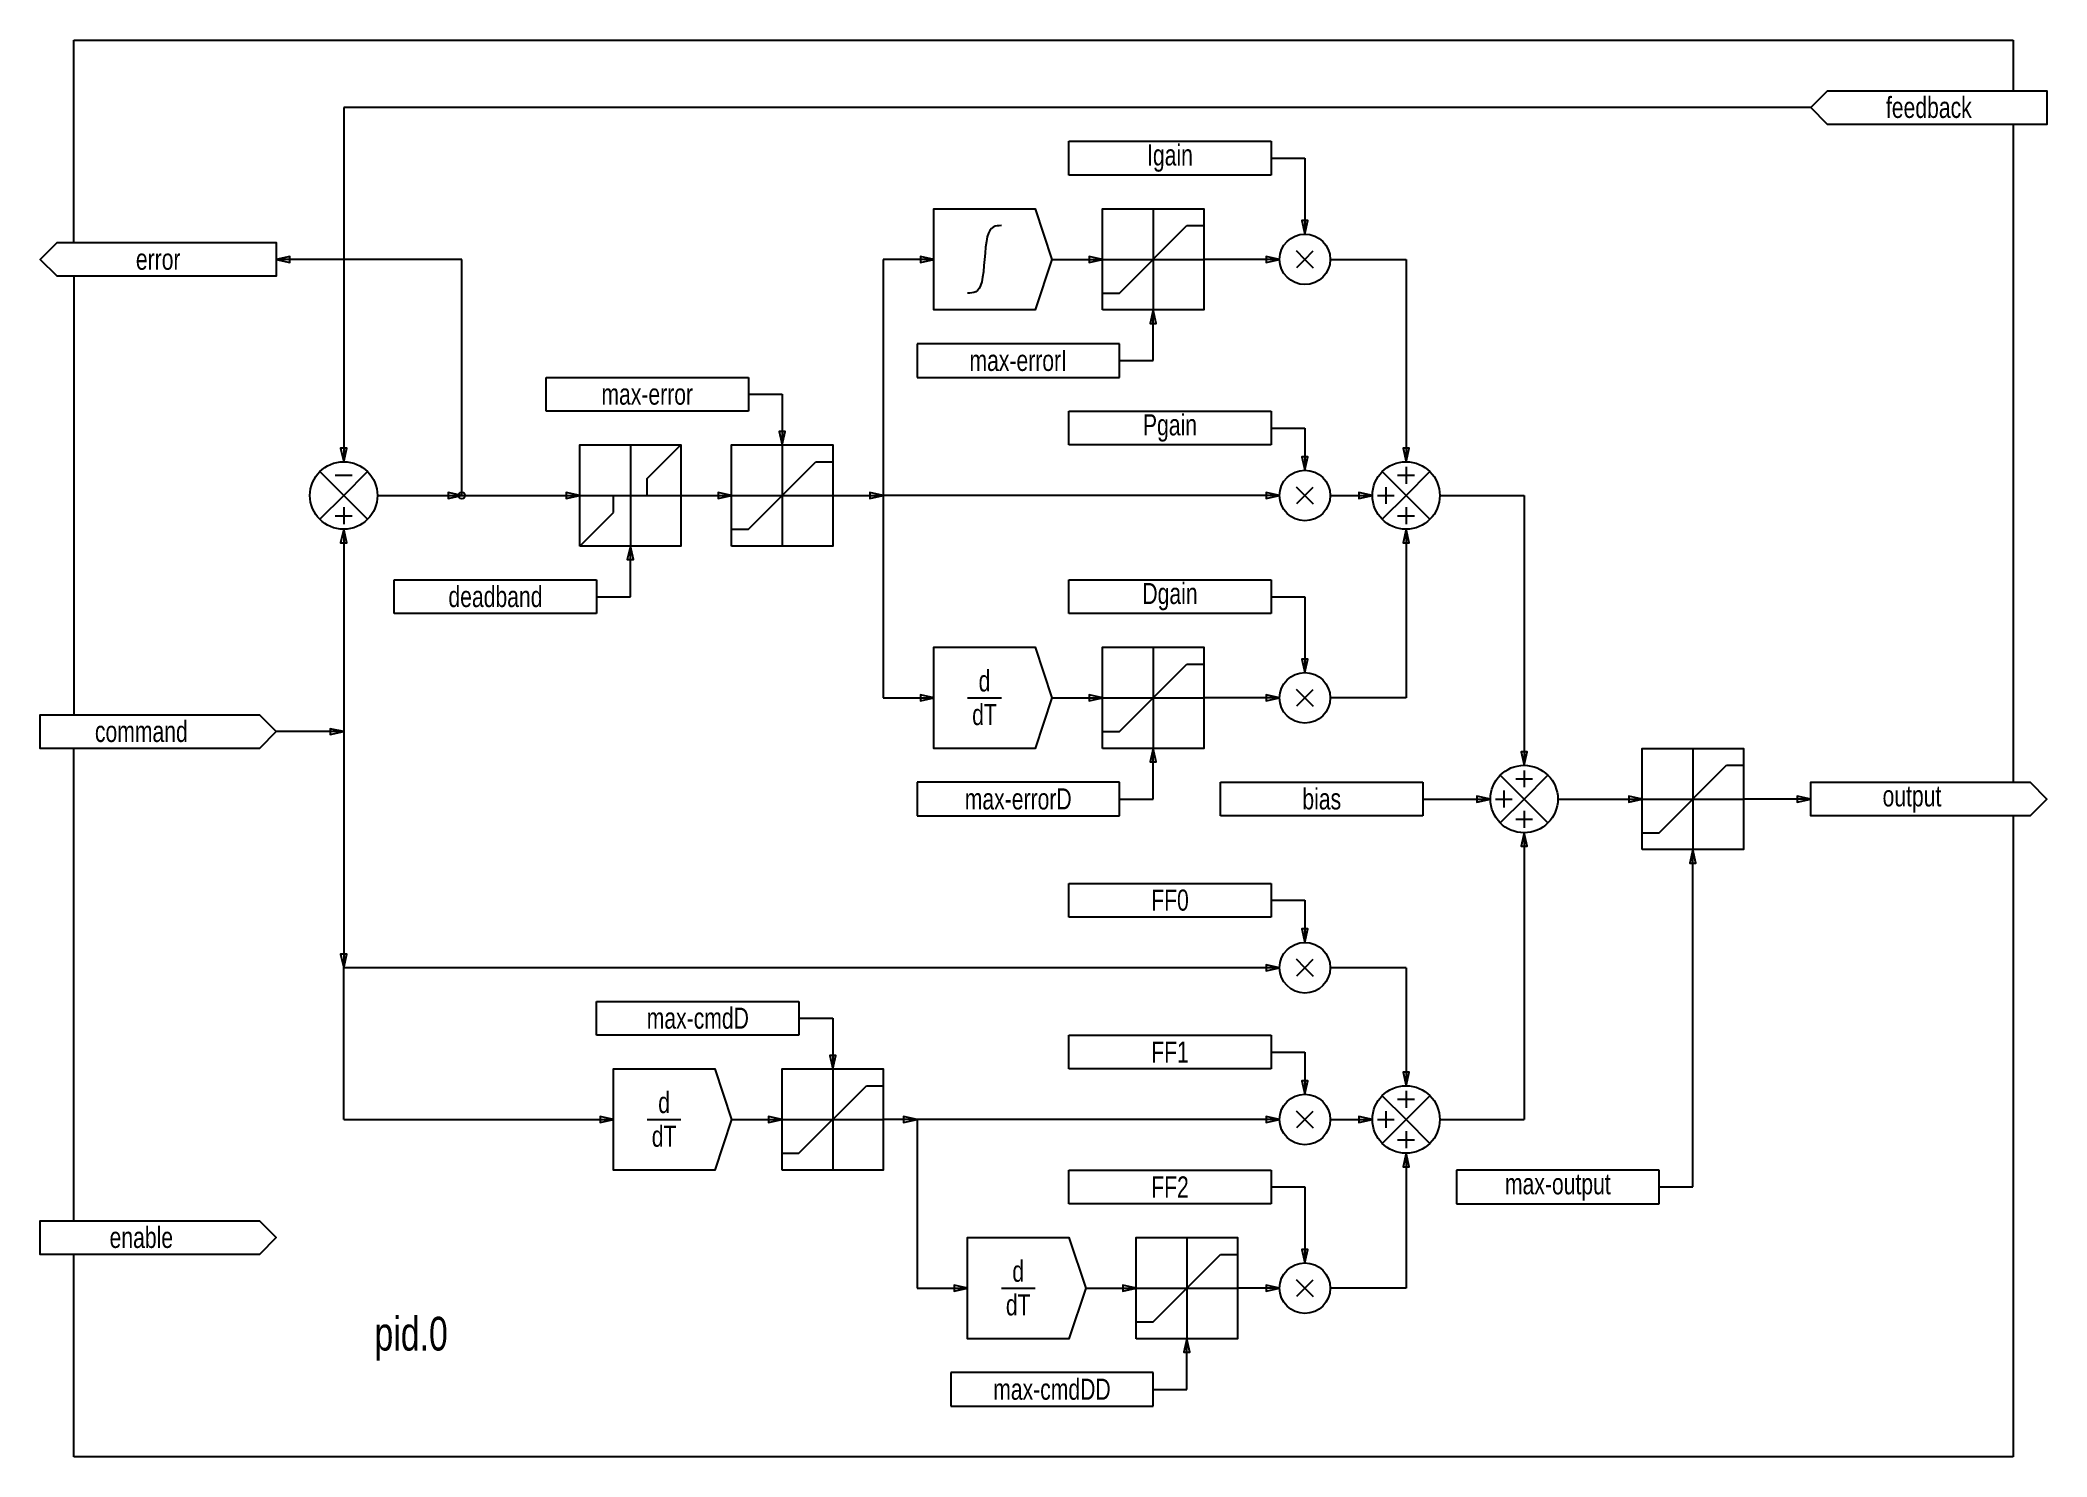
# Model space of a CAD drawing. Header units: millimetres. Extents: x 62 to 240, y 50 to 176.
import ezdxf

# ---------------------------------------------------------------- set-up
doc = ezdxf.new("R2010")
doc.units = ezdxf.units.MM
doc.layers.add('PARAMS', color=7, linetype='CONTINUOUS', lineweight=25)
doc.layers.add('STANDARD', color=7, linetype='CONTINUOUS', lineweight=25)
doc.styles.get("Standard").update_dxf_attribs({"font": 'txt', "width": 0.75})

msp = doc.modelspace()

# ---------------------------------------------------------------- linework, layer by layer
at = {"layer": 'PARAMS', "color": 7}
for p, q in [((153.41, 163.68), (153.41, 166.68)), ((153.41, 166.68), (171.41, 166.68)), ((171.41, 166.68), (171.41, 163.68)), ((171.41, 163.68), (153.41, 163.68)), ((139.91, 148.68), (139.91, 145.68)), ((157.91, 148.68), (139.91, 148.68)), ((157.91, 145.68), (157.91, 148.68)), ((106.91, 142.68), (106.91, 145.68)), ((106.91, 145.68), (124.91, 145.68)), ((124.91, 145.68), (124.91, 142.68)), ((139.91, 145.68), (157.91, 145.68)), ((124.91, 142.68), (106.91, 142.68)), ((153.41, 139.68), (153.41, 142.68)), ((153.41, 142.68), (171.41, 142.68)), ((171.41, 142.68), (171.41, 139.68)), ((171.41, 139.68), (153.41, 139.68)), ((93.41, 124.68), (93.41, 127.68)), ((93.41, 127.68), (111.41, 127.68)), ((111.41, 127.68), (111.41, 124.68)), ((153.41, 124.68), (153.41, 127.68)), ((153.41, 127.68), (171.41, 127.68)), ((171.41, 127.68), (171.41, 124.68)), ((111.41, 124.68), (93.41, 124.68)), ((171.41, 124.68), (153.41, 124.68)), ((139.91, 109.68), (139.91, 106.68)), ((157.91, 109.68), (139.91, 109.68)), ((157.91, 106.68), (157.91, 109.68)), ((166.91, 106.68), (166.91, 109.68)), ((166.91, 109.68), (184.91, 109.68)), ((184.91, 109.68), (184.91, 106.68)), ((139.91, 106.68), (157.91, 106.68)), ((184.91, 106.68), (166.91, 106.68)), ((153.41, 97.68), (153.41, 100.68)), ((153.41, 100.68), (171.41, 100.68)), ((171.41, 100.68), (171.41, 97.68)), ((171.41, 97.68), (153.41, 97.68)), ((111.41, 87.18), (111.41, 90.18)), ((111.41, 90.18), (129.41, 90.18)), ((129.41, 90.18), (129.41, 87.18)), ((129.41, 87.18), (111.41, 87.18)), ((153.41, 84.18), (153.41, 87.18)), ((153.41, 87.18), (171.41, 87.18)), ((171.41, 87.18), (171.41, 84.18)), ((171.41, 84.18), (153.41, 84.18)), ((153.41, 72.18), (153.41, 75.18)), ((153.41, 75.18), (171.41, 75.18)), ((171.41, 75.18), (171.41, 72.18)), ((187.91, 75.18), (187.91, 72.18)), ((205.91, 75.18), (187.91, 75.18)), ((205.91, 72.18), (205.91, 75.18)), ((171.41, 72.18), (153.41, 72.18)), ((187.91, 72.18), (205.91, 72.18)), ((142.91, 57.18), (142.91, 54.18)), ((160.91, 57.18), (142.91, 57.18)), ((160.91, 54.18), (160.91, 57.18)), ((142.91, 54.18), (160.91, 54.18))]:
    msp.add_line(p, q, dxfattribs=at)
at = {"layer": 'STANDARD', "color": 7}
for p, q in [((64.91, 157.68), (64.91, 175.68)), ((64.91, 175.68), (237.41, 175.68)), ((237.41, 175.68), (237.41, 171.18)), ((219.41, 169.68), (88.91, 169.68)), ((88.91, 169.68), (88.91, 138.18)), ((237.41, 168.18), (237.41, 109.68)), ((171.41, 165.18), (174.41, 165.18)), ((174.41, 165.18), (174.41, 158.43)), ((157.91, 153.18), (163.91, 159.18)), ((163.91, 159.18), (165.41, 159.18)), ((99.41, 156.18), (82.91, 156.18)), ((99.41, 135.18), (99.41, 156.18)), ((136.91, 156.18), (136.91, 117.18)), ((141.41, 156.18), (136.91, 156.18)), ((151.91, 156.18), (156.41, 156.18)), ((172.16, 156.18), (165.41, 156.18)), ((174.41, 156.18), (173.66, 156.93)), ((174.41, 156.18), (173.66, 155.43)), ((174.41, 156.18), (175.16, 156.93)), ((174.41, 156.18), (175.16, 155.43)), ((176.66, 156.18), (183.41, 156.18)), ((183.41, 156.18), (183.41, 138.18)), ((64.91, 154.68), (64.91, 115.68)), ((156.41, 153.18), (157.91, 153.18)), ((160.91, 147.18), (160.91, 151.68)), ((157.91, 147.18), (160.91, 147.18)), ((124.91, 144.18), (127.91, 144.18)), ((127.91, 144.18), (127.91, 139.68)), ((171.41, 141.18), (174.41, 141.18)), ((174.41, 141.18), (174.41, 137.43)), ((115.91, 136.68), (118.91, 139.68)), ((124.91, 132.18), (130.91, 138.18)), ((130.91, 138.18), (132.41, 138.18)), ((183.41, 137.73), (183.41, 136.23)), ((88.91, 135.18), (86.79, 137.3)), ((88.16, 136.98), (89.66, 136.98)), ((88.91, 135.18), (91.03, 137.3)), ((115.91, 135.18), (115.91, 136.68)), ((174.41, 135.18), (173.66, 135.93)), ((174.41, 135.18), (175.16, 135.93)), ((183.41, 135.18), (181.29, 137.3)), ((181.61, 135.93), (181.61, 134.43)), ((182.66, 136.98), (184.16, 136.98)), ((183.41, 135.18), (185.53, 137.3)), ((88.91, 135.18), (86.79, 133.06)), ((88.91, 135.18), (91.03, 133.06)), ((88.91, 134.13), (88.91, 132.63)), ((91.91, 135.18), (99.41, 135.18)), ((99.41, 135.18), (109.91, 135.18)), ((112.91, 133.68), (112.91, 135.18)), ((112.91, 135.18), (115.91, 135.18)), ((118.91, 135.18), (123.41, 135.18)), ((132.41, 135.18), (136.91, 135.18)), ((172.16, 135.18), (136.91, 135.18)), ((174.41, 135.18), (173.66, 134.43)), ((174.41, 135.18), (175.16, 134.43)), ((176.66, 135.18), (180.41, 135.18)), ((180.86, 135.18), (182.36, 135.18)), ((183.41, 135.18), (181.29, 133.06)), ((183.41, 135.18), (185.53, 133.06)), ((183.41, 134.13), (183.41, 132.63)), ((186.41, 135.18), (193.91, 135.18)), ((193.91, 135.18), (193.91, 111.18)), ((88.16, 133.38), (89.66, 133.38)), ((88.91, 132.18), (88.91, 114.18)), ((109.91, 130.68), (112.91, 133.68)), ((123.41, 132.18), (124.91, 132.18)), ((182.66, 133.38), (184.16, 133.38)), ((183.41, 132.18), (183.41, 117.18)), ((114.41, 126.18), (114.41, 130.68)), ((111.41, 126.18), (114.41, 126.18)), ((171.41, 126.18), (174.41, 126.18)), ((174.41, 126.18), (174.41, 119.43)), ((157.91, 114.18), (163.91, 120.18)), ((163.91, 120.18), (165.41, 120.18)), ((174.41, 117.18), (173.66, 117.93)), ((174.41, 117.18), (175.16, 117.93)), ((136.91, 117.18), (141.41, 117.18)), ((144.41, 117.18), (147.41, 117.18)), ((151.91, 117.18), (156.41, 117.18)), ((172.16, 117.18), (165.41, 117.18)), ((174.41, 117.18), (173.66, 116.43)), ((174.41, 117.18), (175.16, 116.43)), ((183.41, 117.18), (176.66, 117.18)), ((64.91, 70.68), (64.91, 112.68)), ((88.91, 114.18), (82.91, 114.18)), ((88.91, 114.18), (88.91, 93.18)), ((156.41, 114.18), (157.91, 114.18)), ((160.91, 108.18), (160.91, 112.68)), ((193.91, 110.73), (193.91, 109.23)), ((205.91, 105.18), (211.91, 111.18)), ((211.91, 111.18), (213.41, 111.18)), ((193.91, 108.18), (191.79, 110.3)), ((192.11, 108.93), (192.11, 107.43)), ((193.16, 109.98), (194.66, 109.98)), ((193.91, 108.18), (196.03, 110.3)), ((157.91, 108.18), (160.91, 108.18)), ((184.91, 108.18), (190.91, 108.18)), ((191.36, 108.18), (192.86, 108.18)), ((193.91, 108.18), (191.79, 106.06)), ((193.91, 108.18), (196.03, 106.06)), ((193.91, 107.13), (193.91, 105.63)), ((196.91, 108.18), (204.41, 108.18)), ((219.41, 108.18), (213.41, 108.18)), ((193.16, 106.38), (194.66, 106.38)), ((237.41, 106.68), (237.41, 49.68)), ((193.91, 105.18), (193.91, 79.68)), ((204.41, 105.18), (205.91, 105.18)), ((208.91, 73.68), (208.91, 103.68)), ((171.41, 99.18), (174.41, 99.18)), ((174.41, 99.18), (174.41, 95.43)), ((172.16, 93.18), (88.91, 93.18)), ((88.91, 79.68), (88.91, 93.18)), ((174.41, 93.18), (173.66, 93.93)), ((174.41, 93.18), (173.66, 92.43)), ((174.41, 93.18), (175.16, 93.93)), ((174.41, 93.18), (175.16, 92.43)), ((183.41, 93.18), (176.66, 93.18)), ((183.41, 93.18), (183.41, 82.68)), ((129.41, 88.68), (132.41, 88.68)), ((132.41, 88.68), (132.41, 84.18)), ((171.41, 85.68), (174.41, 85.68)), ((174.41, 85.68), (174.41, 81.93)), ((129.41, 76.68), (135.41, 82.68)), ((135.41, 82.68), (136.91, 82.68)), ((183.41, 82.23), (183.41, 80.73)), ((174.41, 79.68), (173.66, 80.43)), ((174.41, 79.68), (175.16, 80.43)), ((183.41, 79.68), (181.29, 81.8)), ((181.61, 80.43), (181.61, 78.93)), ((182.66, 81.48), (184.16, 81.48)), ((183.41, 79.68), (185.53, 81.8)), ((88.91, 79.68), (112.91, 79.68)), ((115.91, 79.68), (118.91, 79.68)), ((123.41, 79.68), (127.91, 79.68)), ((139.91, 79.68), (136.91, 79.68)), ((172.16, 79.68), (139.91, 79.68)), ((139.91, 79.68), (139.91, 64.68)), ((174.41, 79.68), (173.66, 78.93)), ((174.41, 79.68), (175.16, 78.93)), ((176.66, 79.68), (180.41, 79.68)), ((180.86, 79.68), (182.36, 79.68)), ((183.41, 79.68), (181.29, 77.56)), ((183.41, 79.68), (185.53, 77.56)), ((183.41, 78.63), (183.41, 77.13)), ((186.41, 79.68), (193.91, 79.68)), ((182.66, 77.88), (184.16, 77.88)), ((127.91, 76.68), (129.41, 76.68)), ((183.41, 76.68), (183.41, 64.68)), ((171.41, 73.68), (174.41, 73.68)), ((174.41, 73.68), (174.41, 66.93)), ((205.91, 73.68), (208.91, 73.68)), ((64.91, 49.68), (64.91, 67.68)), ((160.91, 61.68), (166.91, 67.68)), ((166.91, 67.68), (168.41, 67.68)), ((139.91, 64.68), (144.41, 64.68)), ((147.41, 64.68), (150.41, 64.68)), ((154.91, 64.68), (159.41, 64.68)), ((172.16, 64.68), (168.41, 64.68)), ((174.41, 64.68), (173.66, 65.43)), ((174.41, 64.68), (173.66, 63.93)), ((174.41, 64.68), (175.16, 65.43)), ((174.41, 64.68), (175.16, 63.93)), ((183.41, 64.68), (176.66, 64.68)), ((159.41, 61.68), (160.91, 61.68)), ((163.91, 55.68), (163.91, 60.18)), ((160.91, 55.68), (163.91, 55.68)), ((237.41, 49.68), (64.91, 49.68))]:
    msp.add_line(p, q, dxfattribs=at)
at = {"layer": 'STANDARD', "color": 7, "linetype": 'CONTINUOUS'}
for p, q in [((160.91, 160.68), (160.91, 151.68)), ((156.41, 156.18), (165.41, 156.18)), ((114.41, 139.68), (114.41, 130.68)), ((127.91, 139.68), (127.91, 130.68)), ((109.91, 135.18), (118.91, 135.18)), ((123.41, 135.18), (132.41, 135.18)), ((160.91, 121.68), (160.91, 112.68)), ((156.41, 117.18), (165.41, 117.18)), ((208.91, 112.68), (208.91, 103.68)), ((204.41, 108.18), (213.41, 108.18)), ((132.41, 84.18), (132.41, 75.18)), ((127.91, 79.68), (136.91, 79.68)), ((163.91, 69.18), (163.91, 60.18)), ((159.41, 64.68), (168.41, 64.68))]:
    msp.add_line(p, q, dxfattribs=at)
at = {"layer": 'STANDARD', "color": 7}
for points in [[(220.91, 168.18), (219.41, 169.68), (220.91, 171.18), (240.41, 171.18), (240.41, 168.18), (220.91, 168.18), (220.91, 168.18)], [(141.41, 151.68), (141.41, 160.68), (150.41, 160.68), (151.91, 156.18), (150.41, 151.68), (141.41, 151.68), (141.41, 151.68)], [(156.41, 151.68), (156.41, 160.68), (165.41, 160.68), (165.41, 151.68), (156.41, 151.68)], [(63.41, 154.68), (61.91, 156.18), (63.41, 157.68), (82.91, 157.68), (82.91, 154.68), (63.41, 154.68), (63.41, 154.68)], [(109.91, 130.68), (109.91, 139.68), (118.91, 139.68), (118.91, 130.68), (109.91, 130.68)], [(123.41, 130.68), (123.41, 139.68), (132.41, 139.68), (132.41, 130.68), (123.41, 130.68)], [(141.41, 112.68), (141.41, 121.68), (150.41, 121.68), (151.91, 117.18), (150.41, 112.68), (141.41, 112.68), (141.41, 112.68)], [(156.41, 112.68), (156.41, 121.68), (165.41, 121.68), (165.41, 112.68), (156.41, 112.68)], [(61.91, 112.68), (61.91, 115.68), (81.41, 115.68), (82.91, 114.18), (81.41, 112.68), (61.91, 112.68), (61.91, 112.68)], [(204.41, 103.68), (204.41, 112.68), (213.41, 112.68), (213.41, 103.68), (204.41, 103.68)], [(219.41, 106.68), (219.41, 109.68), (238.91, 109.68), (240.41, 108.18), (238.91, 106.68), (219.41, 106.68), (219.41, 106.68)], [(112.91, 75.18), (112.91, 84.18), (121.91, 84.18), (123.41, 79.68), (121.91, 75.18), (112.91, 75.18), (112.91, 75.18)], [(127.91, 75.18), (127.91, 84.18), (136.91, 84.18), (136.91, 75.18), (127.91, 75.18)], [(61.91, 67.68), (61.91, 70.68), (81.41, 70.68), (82.91, 69.18), (81.41, 67.68), (61.91, 67.68), (61.91, 67.68)], [(144.41, 60.18), (144.41, 69.18), (153.41, 69.18), (154.91, 64.68), (153.41, 60.18), (144.41, 60.18), (144.41, 60.18)], [(159.41, 60.18), (159.41, 69.18), (168.41, 69.18), (168.41, 60.18), (159.41, 60.18)]]:
    msp.add_lwpolyline(points, close=True, dxfattribs=at)
for points in [[(147.41, 159.18), (147.22, 159.17), (147.04, 159.16), (146.86, 159.12), (146.69, 159.05), (146.53, 158.93), (146.39, 158.75), (146.26, 158.51), (146.16, 158.18), (146.08, 157.76), (146.01, 157.27), (145.96, 156.74), (145.91, 156.18), (145.86, 155.62), (145.81, 155.08), (145.74, 154.59), (145.66, 154.18), (145.55, 153.85), (145.43, 153.6), (145.29, 153.42), (145.13, 153.3), (144.96, 153.23), (144.78, 153.19), (144.6, 153.18), (144.41, 153.18)], [(174.41, 158.43), (174.68, 159.63), (174.14, 159.63), (174.41, 158.43)], [(82.91, 156.18), (84.11, 155.91), (84.11, 156.44), (82.91, 156.18)], [(141.41, 156.18), (140.21, 156.44), (140.21, 155.91), (141.41, 156.18)], [(156.41, 156.18), (155.21, 156.44), (155.21, 155.91), (156.41, 156.18)], [(172.16, 156.18), (170.96, 156.44), (170.96, 155.91), (172.16, 156.18)], [(160.91, 151.68), (160.64, 150.48), (161.18, 150.48), (160.91, 151.68)], [(88.91, 138.18), (89.18, 139.38), (88.64, 139.38), (88.91, 138.18)], [(127.91, 139.68), (128.18, 140.88), (127.64, 140.88), (127.91, 139.68)], [(183.41, 138.18), (183.68, 139.38), (183.14, 139.38), (183.41, 138.18)], [(174.41, 137.43), (174.68, 138.63), (174.14, 138.63), (174.41, 137.43)], [(99.41, 135.18), (98.21, 135.44), (98.21, 134.91), (99.41, 135.18)], [(109.91, 135.18), (108.71, 135.44), (108.71, 134.91), (109.91, 135.18)], [(123.41, 135.18), (122.21, 135.44), (122.21, 134.91), (123.41, 135.18)], [(136.91, 135.18), (135.71, 135.44), (135.71, 134.91), (136.91, 135.18)], [(172.16, 135.18), (170.96, 135.44), (170.96, 134.91), (172.16, 135.18)], [(180.41, 135.18), (179.21, 135.44), (179.21, 134.91), (180.41, 135.18)], [(88.91, 132.18), (88.64, 130.98), (89.18, 130.98), (88.91, 132.18)], [(183.41, 132.18), (183.14, 130.98), (183.68, 130.98), (183.41, 132.18)], [(114.41, 130.68), (114.14, 129.48), (114.68, 129.48), (114.41, 130.68)], [(174.41, 119.43), (174.68, 120.63), (174.14, 120.63), (174.41, 119.43)], [(141.41, 117.18), (140.21, 117.44), (140.21, 116.91), (141.41, 117.18)], [(156.41, 117.18), (155.21, 117.44), (155.21, 116.91), (156.41, 117.18)], [(172.16, 117.18), (170.96, 117.44), (170.96, 116.91), (172.16, 117.18)], [(88.91, 114.18), (87.71, 114.44), (87.71, 113.91), (88.91, 114.18)], [(160.91, 112.68), (160.64, 111.48), (161.18, 111.48), (160.91, 112.68)], [(193.91, 111.18), (194.18, 112.38), (193.64, 112.38), (193.91, 111.18)], [(190.91, 108.18), (189.71, 108.44), (189.71, 107.91), (190.91, 108.18)], [(204.41, 108.18), (203.21, 108.44), (203.21, 107.91), (204.41, 108.18)], [(219.41, 108.18), (218.21, 108.44), (218.21, 107.91), (219.41, 108.18)], [(193.91, 105.18), (193.64, 103.98), (194.18, 103.98), (193.91, 105.18)], [(208.91, 103.68), (208.64, 102.48), (209.18, 102.48), (208.91, 103.68)], [(174.41, 95.43), (174.68, 96.63), (174.14, 96.63), (174.41, 95.43)], [(88.91, 93.18), (89.18, 94.38), (88.64, 94.38), (88.91, 93.18)], [(172.16, 93.18), (170.96, 93.44), (170.96, 92.91), (172.16, 93.18)], [(132.41, 84.18), (132.68, 85.38), (132.14, 85.38), (132.41, 84.18)], [(174.41, 81.93), (174.68, 83.13), (174.14, 83.13), (174.41, 81.93)], [(183.41, 82.68), (183.68, 83.88), (183.14, 83.88), (183.41, 82.68)], [(112.91, 79.68), (111.71, 79.94), (111.71, 79.41), (112.91, 79.68)], [(127.91, 79.68), (126.71, 79.94), (126.71, 79.41), (127.91, 79.68)], [(139.91, 79.68), (138.71, 79.94), (138.71, 79.41), (139.91, 79.68)], [(172.16, 79.68), (170.96, 79.94), (170.96, 79.41), (172.16, 79.68)], [(180.41, 79.68), (179.21, 79.94), (179.21, 79.41), (180.41, 79.68)], [(183.41, 76.68), (183.14, 75.48), (183.68, 75.48), (183.41, 76.68)], [(174.41, 66.93), (174.68, 68.13), (174.14, 68.13), (174.41, 66.93)], [(144.41, 64.68), (143.21, 64.94), (143.21, 64.41), (144.41, 64.68)], [(159.41, 64.68), (158.21, 64.94), (158.21, 64.41), (159.41, 64.68)], [(172.16, 64.68), (170.96, 64.94), (170.96, 64.41), (172.16, 64.68)], [(163.91, 60.18), (163.64, 58.98), (164.18, 58.98), (163.91, 60.18)]]:
    msp.add_lwpolyline(points, dxfattribs=at)
for centre, radius in [((174.41, 156.18), 2.25), ((88.91, 135.18), 3), ((183.41, 135.18), 3), ((174.41, 135.18), 2.25), ((99.41, 135.18), 0.3), ((174.41, 117.18), 2.25), ((193.91, 108.18), 3), ((174.41, 93.18), 2.25), ((183.41, 79.68), 3), ((174.41, 79.68), 2.25), ((174.41, 64.68), 2.25)]:
    msp.add_circle(centre, radius, dxfattribs=at)

# ---------------------------------------------------------------- texts
at = {"layer": 'PARAMS', "color": 7, "char_height": 1.875, "width": 1500, "attachment_point": 5}
for s, insert in [('Igain', (162.41, 165.18)), ('max-error', (115.91, 144.18)), ('Pgain', (162.41, 141.18)), ('deadband', (102.41, 126.18)), ('Dgain', (162.41, 126.18)), ('bias', (175.91, 108.18)), ('FF0', (162.41, 99.18)), ('max-cmdD', (120.41, 88.68)), ('FF1', (162.41, 85.68)), ('FF2', (162.41, 73.68))]:
    msp.add_mtext(s, dxfattribs=dict(at, insert=insert))
at = {"layer": 'PARAMS', "color": 7, "char_height": 1.875, "width": 1500, "attachment_point": 5, "rotation": 360}
for s, insert in [('max-errorI', (148.91, 147.18)), ('max-errorD', (148.91, 108.18)), ('max-output', (196.91, 73.68)), ('max-cmdDD', (151.91, 55.68))]:
    msp.add_mtext(s, dxfattribs=dict(at, insert=insert))
at = {"layer": 'STANDARD', "color": 7, "width": 1500, "attachment_point": 5}
for s, insert, char_height in [('feedback', (229.91, 169.68), 1.875), ('error', (72.41, 156.18), 1.875), ('d', (145.91, 118.68), 1.88), ('dT', (145.91, 115.68), 1.875), ('command', (70.91, 114.18), 1.875), ('output', (228.41, 108.18), 1.875), ('d', (117.41, 81.18), 1.88), ('dT', (117.41, 78.18), 1.875), ('enable', (70.91, 69.18), 1.875), ('d', (148.91, 66.18), 1.88), ('dT', (148.91, 63.18), 1.875), ('pid.0', (94.91, 60.18), 3)]:
    msp.add_mtext(s, dxfattribs=dict(at, insert=insert, char_height=char_height))

doc.saveas('drawing.dxf')
